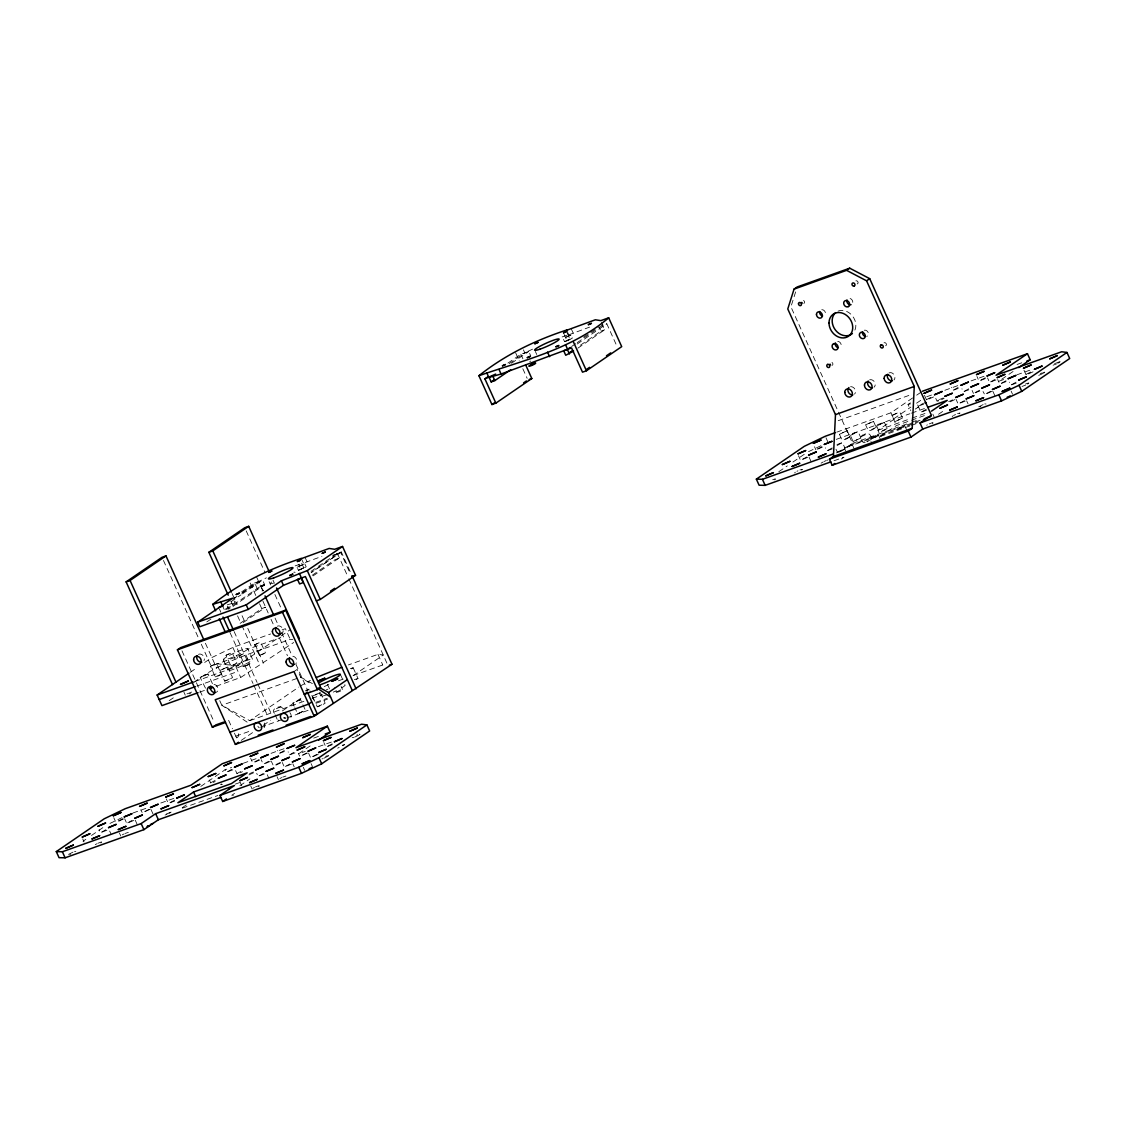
<?xml version="1.0" encoding="UTF-8"?>
<svg xmlns="http://www.w3.org/2000/svg" width="1126" height="1126" viewBox="0 0 1126 1126"><rect width="100%" height="100%" fill="white"/><g stroke="black" fill="none" stroke-linecap="round" stroke-linejoin="round"><path stroke-width="0.75" stroke-dasharray="5 3.75" d="M219.88 670.491L227.748 666.902L232.547 677.514L228.958 679.724L224.679 681.103L219.88 670.491L227.748 666.902M224.679 681.103L232.547 677.514M312.465 696.149L320.333 692.56L325.132 703.187L321.543 705.397L317.265 706.776L312.465 696.149L320.333 692.56M317.265 706.776L325.132 703.187M795.632 291.916L790.916 306.821L852.565 443.363L842.487 450.259M274.434 713.265C269.381 708.479 284.456 702.779 282.992 711.21M280.937 706.649L273.069 710.225M278.53 720.837L278.826 720.007M225.988 655.29L232.111 652.559L236.91 663.172L233.926 664.945L230.914 665.973L225.988 655.29L232.111 652.559M230.914 665.973L236.91 663.172M297.053 567.293L304.71 563.647L306.173 566.786L302.641 568.897L298.432 570.333L296.968 567.194L304.808 563.746M298.334 570.235L306.173 566.786M566.941 341.023L564.576 341.671L563.113 338.546L570.868 334.985L572.332 338.124L567.856 340.657M564.492 341.572L572.332 338.124M570.966 335.084L563.113 338.546M205.467 688.169L200.161 677.472L203.159 675.614L208.057 673.995L212.856 684.608M208.057 673.995L200.287 677.57M294.125 706.185L292.901 702.934L300.529 699.57L305.442 710.281L297.672 713.856L294.815 707.691M300.656 699.654L292.76 703.145M297.546 713.771L305.442 710.281M210.478 666.24L216.53 663.495L221.386 674.221L218.106 676.079L215.319 676.951L210.478 666.24L216.586 663.594M215.277 676.867L221.386 674.221M238.994 655.825L245.046 653.094L249.902 663.805L246.622 665.663L243.835 666.536L238.994 655.825L245.102 653.179M254.518 644.832L260.57 642.087L265.412 652.798L262.147 654.67L259.36 655.543L254.518 644.832L260.613 642.186M243.793 666.451L249.902 663.805M259.304 655.445L265.412 652.798M313.802 700.062L309.861 690.773M350.369 668.633L353.156 667.76L350.735 669.351M336.421 692.208C350.735 683.426 334.14 699.218 334.323 687.564M353.212 667.845L357.998 678.471L354.732 680.329M300.755 569.221L303.767 567.8L300.755 569.221L298.7 564.661M566.899 340.559L569.911 339.137L566.899 340.559L564.168 334.492M75.836 851.566L74.541 851.467M149.899 809.369L142.355 812.873L140.708 809.819M171.138 812.099L163.805 814.928M220.865 784.54L221.611 783.935M237.783 773.576L236.967 773.52L242.357 770.663M233.434 795.237L231.773 795.28L235.827 792.493M307.497 753.041L299.952 756.545L298.306 753.491M328.736 755.771L328.173 755.462M822.219 447.332L815.871 449.781L822.149 446.459M853.086 441.505L860.911 438.014L853.086 441.505L850.327 435.283L853.677 433.299L858.153 431.793L860.897 437.873M873.495 421.448L865.655 424.798L873.48 421.307L876.239 427.514L871.848 429.963L868.399 431.005L865.669 424.938M865.176 442.56C861.306 443.869 858.688 434.622 864.233 434.678C868.033 430.033 874.1 437.958 869.976 440.421M926.487 399.688L931.864 396.831M906.796 430.245L904.741 425.698L899.364 428.696L844.373 447.965L852.199 444.474L854.254 449.021M979.817 391.004L973.469 393.453L979.733 390.131M986.038 403.995L984.729 403.91M308.651 689.703L309.129 689.168L305.54 690.407M68.503 854.395L73.64 851.805M123.381 819.01L117.357 821.924M210.956 782.64L215.094 780.459M318.194 754.406L310.607 757.629L308.552 753.083M359.278 734.87L360.024 734.265L359.208 734.208M795.336 472.188L794.59 472.948M801.67 470.063L802.43 469.458L799.967 469.95M821.107 463.166L823.219 461.913M837.603 451.864L845.176 448.627L842.825 450.273M954.778 399.617L948.754 402.531M952.934 415.874L952.188 416.62M959.268 413.749L960.014 412.989L957.564 413.622M991.992 391.327L984.687 394.579L983.04 391.524M978.691 406.838L983.828 404.234M1026.236 374.282L1031.374 371.693M1028.798 383.319L1027.574 384.093M1044.013 372.903L1044.759 372.157L1043.211 372.467M1059.848 362.065L1057.736 363.304M507.91 363.107L520.859 354.254L528.727 351.439L530.782 355.999M509.233 363.585L525.054 352.762M511.471 363.248L528.727 351.439M566.716 330.27L568.771 334.816L569.531 334.295L561.297 337.237M568.771 334.816L589.602 327.117M583.409 337.195L598.933 326.582L600.988 331.128L578.412 346.583M571.572 346.512L575.808 343.613M577.216 342.642L602.607 325.273L606.801 323.767L617.076 346.526M577.188 344.035L606.801 323.767M577.863 348.159L604.662 329.819L602.607 325.273M241.696 591.812L254.701 582.916L258.91 592.445M234.152 598.272L237.023 596.301M242.766 592.375L258.558 581.551L266.383 577.835M233.026 599.131L235.897 597.16M241.654 593.219L258.896 581.424L260.95 585.97M230.943 601.748L241.006 594.866M242.442 593.881L262.583 580.101L264.638 584.661M206.79 621.932L211.012 619.047M225.073 609.419L234.926 602.677L233.546 599.637M226.453 609.588L259.515 586.956M258.881 588.588L228.691 609.25L226.636 604.704M301.318 558.412L303.373 562.958L302.613 563.479L321.895 556.343M311.072 571.304L337.364 553.387L341.291 551.979L351.298 574.119M341.291 551.979L311.142 572.627L340.657 552.43L350.242 573.669M240.148 623.354L261.725 608.603L265.666 607.195L241.217 623.917M312.268 575.245L334.83 559.791L338.504 558.482L336.449 553.936L340.657 552.43M313.127 575.865L338.504 558.482M190.322 672.278L197.5 667.366M204.693 662.454L211.871 657.528L232.857 647.464L270.62 633.966M194.052 682.342C222.075 660.413 257.418 651.673 290.184 639.301L292.816 639.652M169.181 700.668L174.966 696.698M194.897 681.511L235.939 666.845L276.841 638.836L247.453 649.336M280.979 635.993L290.663 629.378M216.108 686.255L240.739 677.458L293.661 642.51M294.013 671.575L297.165 669.421L300.642 677.12L312.043 684.721M219.753 700.668L221.836 705.284L249.733 720.668L298.714 687.127M300.149 686.156L310.452 680.315M83.014 841.263L85.829 839.334M91.473 835.464L105.562 825.808M282.33 710.956L302.444 697.191M241.189 740.415L253.195 732.196M263.217 725.341L270.451 720.387M353.1 675.684L383.248 655.036L377.984 654.347L348.427 664.917M200.78 786.412L225.059 769.79L231.632 767.439M186.325 804.907L180.61 808.82L217.937 795.477M239.894 785.765L249.888 778.91M310.129 745.933L298.7 753.758L305.259 751.408M778.84 471.695L787.299 465.911M792.943 462.04L807.046 452.385M836.787 432.145L890.962 412.778L915.241 396.155M916.677 395.17L922.391 391.257M836.238 439.379L893.692 418.844L910.85 407.105M916.564 403.192L922.278 399.28M909.892 425.924L880.673 436.367L877.928 430.301L893.65 419.534L909.878 413.735M841.347 458.986L843.965 457.198L832.466 461.308M880.673 436.367L896.395 425.6L927.233 414.579M938.521 414.284L945.671 409.385M1013.048 371.51L998.762 381.292L1006.968 378.364M285.342 717.741L284.005 718.557M133.825 820.46L126.745 823.345L124.69 818.799M95.274 844.655L96.878 843.754M100.89 842.952L101.607 842.529M170.631 812.451L169.027 813.352M259.768 760.022L252.984 762.921M270.324 761.387L263.526 764.287M280.473 763.034L274.955 765.61M807.623 457.395L800.544 460.281L798.489 455.72M291.423 764.146L284.343 767.017L282.288 762.471M252.871 788.327L254.476 787.426M774.688 479.887L775.406 479.451M258.473 786.624L259.191 786.201M933.567 396.943L927.303 399.744M328.229 756.123L323.598 758.361M938.507 400.026L937.043 401.208L934.988 396.648M944.123 398.322L941.519 399.702M965.221 401.067L958.142 403.952L956.087 399.392M926.67 425.262L927.388 424.826M932.272 423.559L933.004 423.137M1033.077 371.805L1027.545 374.367M262.006 591.023L263.625 590.179M308.13 690.027L305.906 691.125M910.385 402.869L908.02 404.375L910.779 410.582M106.843 830.284L100.481 832.733L99.116 829.693M232.786 769.832L226.439 772.281L225.059 769.255M174.699 801.008L168.337 803.471L166.282 798.911M122.255 834.845L124.142 833.887M985.377 378.603L979.029 381.052L976.974 376.506M948.669 401.658L952.568 399.857M253.491 772.844L248.677 774.998M995.933 379.969L989.585 382.432L987.53 377.872M264.427 773.956L258.079 776.405L256.714 773.365M1006.081 381.615L999.733 384.065L997.678 379.518M953.652 415.438L955.538 414.495M332.283 744.68L325.935 747.143L323.88 742.583M358.547 735.292L354.648 737.108M1043.295 373.339L1038.482 375.479M279.853 778.516L281.739 777.559M187 693.898L192.94 691.561M836.97 444.545L842.445 442.56L845.176 448.627M923.658 404.178L918.197 406.162L923.573 403.164M832.283 448.908L826.822 450.893L825.442 447.852M915.255 409.09L918.591 406.965L915.157 408.006M958.226 388.456L952.765 390.44L951.4 387.4M939.394 399.547L943.321 397.886M796.941 471.301L797.94 470.823M926.402 410.244L920.941 412.229L916.536 402.404M968.782 389.835L963.307 391.82L961.942 388.78M1054.612 363.642L1055.611 363.163M1016.145 383.192L1010.684 385.176L1009.304 382.136M242.442 771.676L240.429 772.619M284.428 751.521L278.966 753.505L277.587 750.479M249.493 773.661L253.406 771.986M294.984 752.9L289.509 754.884L288.143 751.844M808.538 451.667L822.036 445.192M324.246 686.621L330.242 683.749M109.968 823.416L121.974 817.659M532.542 349.173L524.786 352.846L523.421 349.82M189.478 693.841L190.491 693.363M529.783 361.516L530.712 361.08M354.366 679.611L357.998 678.471M841.84 450.752L838.912 451.948M867.076 441.828L868.104 441.364M824.204 461.435L826.231 460.562M1056.737 363.797L1053.077 365.204M1040.283 373.663L1042.31 372.79M929.274 423.883L932.933 422.461M1025.702 385.05L1022.028 386.457M215.193 781.543L213.166 782.415M293.886 752.295L289.509 754.884M97.878 843.275L101.537 841.854M255.461 786.947L259.135 785.54M326.357 689.802L327.891 689.168M958.142 387.443L952.765 390.44M968.684 388.822L963.307 391.82M994.948 379.434L989.585 382.432M837.068 445.558L842.445 442.56M926.304 409.231L920.941 412.229M832.184 447.895L826.822 450.893M846.836 447.472L852.199 444.474M1056.638 362.713L1060.087 361.657M873.1 438.084C888.695 431.779 862.854 436.649 872.706 443.264M772.703 479.746L775.335 478.789M1016.046 382.178L1010.684 385.176M1025.603 383.966L1028.756 382.896M231.801 769.297L226.439 772.281M284.329 750.521L278.966 753.505M268.621 761.275L263.245 764.273L261.19 759.726M105.858 829.735L100.481 832.733M132.122 820.347L126.745 823.345M356.576 735.165L357.575 734.757M263.456 773.407L258.079 776.405M289.72 764.019L284.343 767.017M167.014 814.281L165.114 815.013M125.169 833.423L128.336 832.367M325.527 756.419L327.427 755.687M282.767 777.109L285.934 776.039M857.168 283.921L857.505 283.78A1.675 1.379 55.6 0 0 857.533 281.317A1.675 1.379 55.6 0 0 855.253 281.486M884.037 342.839L884.374 342.698A1.675 1.379 55.6 0 1 886.303 343.937A1.675 1.379 55.6 0 1 885.472 345.809M214.109 665.1L239.036 655.923M910.484 403.882L908.035 404.515M985.306 377.731L979.029 381.052M1006.011 380.743L999.733 384.065M806.821 456.959L800.544 460.281M964.419 400.631L958.142 403.952M990.683 391.243L984.405 394.564M980 406.922L980.901 406.599M258.966 759.571L252.703 762.893L250.648 758.347M174.614 800.15L168.337 803.471M332.212 743.822L325.935 747.143M316.885 754.307L310.607 757.629M342.248 745.243L344.697 744.61L337.687 748.157M69.812 854.479L70.713 854.155M600.988 331.128L604.662 329.819M295.153 565.899L303.373 562.958M254.617 582.958L262.583 580.101M335.224 554.372L332.775 555.245L334.83 559.791M838.208 420.688L912.088 394.297M926.768 396.732L931.695 394.973M944.827 390.286L957.959 385.585M971.091 380.898L985.869 375.62M1017.059 364.472L1021.986 362.713M282.105 629.856L285.385 628.688L290.184 639.301M278.15 638.372L280.782 637.429M1016.82 374.845L1031.599 369.567M911.497 413.158L926.107 407.936M877.928 430.301L910.399 418.689M912.018 418.112L928.246 412.313M852.565 443.363L910.019 422.827M911.666 422.236L919.872 419.308M849.426 445.516L920.646 420.054M899.364 428.696L913.636 423.587M915.213 423.024L918.394 421.898M911.511 425.346L918 423.024M836.294 452.891L841.221 451.132M196.951 686.058L237.994 671.392M199.696 692.124L206.255 689.788M338.447 680.808L343.374 679.048M353.226 675.53L382.77 664.973L385.416 665.311M249.733 720.668L305.54 700.724M312.113 698.373L321.966 694.855M315.815 702.342L327.3 698.233M315.942 703.314L327.441 699.204M235.784 736.179L251.295 730.633M260.641 727.283L282.33 719.542M286.919 717.909L310.185 709.577M243.117 763.329L259.543 757.46M271.028 753.35L284.16 748.663M313.718 738.107L320.277 735.757M132.896 813.014L147.661 807.736M160.793 803.035L173.939 798.348M318.391 746.721L331.523 742.02M235.278 784.132L240.148 782.401M283.527 717.783L284.399 717.487M236.559 737.882L236.91 737.769A4.321 3.561 55.6 0 0 238.543 735.531L238.613 734.49A4.321 3.561 55.6 0 0 237.347 731.478M937.859 401.109L938.591 400.884M898.464 429.02L896.915 429.33L904.741 425.698M872.2 438.408L870.651 438.718M827.131 460.238L827.877 460.013M353.747 737.446L352.185 737.614M306.68 752.984L299.671 756.531M280.416 762.372L273.393 765.764L271.352 761.359M222.413 784.372L220.865 784.695M149.082 809.312L142.073 812.845M122.818 818.701L115.795 822.093L113.754 817.687M321.966 758.924L322.712 758.699M227.283 604.817L234.926 602.677M902.489 417.985L894.945 421.645L902.503 418.126L899.744 411.919L891.919 415.41L896.395 425.6M891.933 415.55L899.744 411.919M884.417 422.405L876.591 425.895L879.35 432.117L883.826 430.611L887.175 428.626L884.417 422.405L876.605 426.036M876.225 427.373L868.399 431.005M887.161 428.485L879.35 432.117M847.216 430.695L839.391 434.186L842.135 440.393L846.611 438.887L849.975 436.902L847.216 430.695L839.405 434.326M850.341 435.424L858.153 431.793M860.897 436.804L868.709 433.172M849.961 436.761L842.135 440.393M871.454 439.379L863.628 442.87M216.417 663.777L243.948 666.268M601.101 324.907L602.874 325.175L600.82 320.629M312.381 683.595L300.642 677.12L221.836 705.284L248.93 723.328M284.794 717.755L285.624 718.501M259.247 727.79L258.53 727.143A4.321 3.561 55.6 0 1 257.882 726.214M1023.942 370.13L1025.997 374.676M1011.162 391.186L1012.541 394.213M992.907 391.384L994.962 395.93M972.104 390.426L973.469 393.453M966.643 400.772L968.008 403.798M924.446 395.282L926.501 399.829M932.863 414.185L934.242 417.211M890.962 412.778L893.692 418.844M878.463 435.086L881.208 441.153M844.387 448.106L845.753 451.132M835.999 449.232L837.35 452.117M825.977 437.761L828.032 442.321M814.506 446.74L815.871 449.781M809.045 457.1L811.1 461.646M571.192 328.665L573.247 333.212M567.18 333.071L569.911 339.137M535.357 351.453L536.736 354.493M520.859 354.254L522.914 358.814M515.581 352.719L519.199 360.714M522.816 368.723L527.151 378.336M337.364 553.387L348.117 577.216M348.835 578.806L388.048 665.663M377.984 654.347L382.77 664.973M305.033 557.328L307.088 561.874M301.712 563.253L303.767 567.8M340.376 674.404L343.12 680.47M341.108 686.438L342.487 689.464M327.441 684.284L329.496 688.845M272.985 580.073L274.406 583.24M246.2 530.895L264.849 572.191M269.156 581.72L270.578 584.901M274.885 594.429L281.345 608.73M319.32 692.94L320.699 695.981M261.795 587.899L263.16 590.925M256.587 576.962L262.865 591.08M275.054 618.075L278.643 626.028M281.514 632.376L292.267 656.205M295.856 664.143L307.877 690.787M262.921 601.129L268.185 613.008M271.042 619.328L273.899 625.648M279.614 638.301L287.468 655.698M250.155 582.972L255.94 595.795M259.557 603.789L261.725 608.603M311.1 763.639L312.479 766.679M232.083 593.585L237.079 604.662M242.076 615.725L244.933 622.059M247.79 628.378L263.498 663.172M231.097 601.537L233.251 606.309M237.544 615.838L241.133 623.776M241.851 625.366L259.557 664.579M303.288 767.27L304.653 770.297M247.79 648.731A13.413 1.605 -24.3 0 1 229.718 658.344A13.413 1.605 -24.3 0 1 229.141 655.557A13.413 1.605 -24.3 0 1 247.79 648.731L252.576 659.357A13.413 1.605 -24.3 0 1 234.518 668.971A13.413 1.605 -24.3 0 1 233.926 666.17A13.413 1.605 -24.3 0 1 252.576 659.357M275.124 714.785L277.855 720.851M222.652 606.14L224.088 609.307M234.124 631.545L257.08 682.37M257.798 683.961L271.971 715.362M292.844 763.836L294.21 766.876M219.443 609.039L220.851 612.291M230.14 632.84L252.984 683.44M253.702 685.03L267.974 716.643M232.857 647.464L237.656 658.077M235.939 666.845L240.739 677.458M277.024 776.658L278.389 779.685M223.314 659.695L228.099 670.308M267.256 774.744L268.635 777.784M205.411 643.242L216.656 668.154M163.453 560.452L198.443 637.935M201.301 644.255L212.715 669.562M228.634 720.344L232.42 728.719M234.419 733.139L237.868 740.795M250.76 786.047L252.125 789.073M181.99 650.828L214.081 721.879M235.615 770.62L236.981 773.661M240.302 782.612L241.682 785.652M183.904 692.152L185.269 695.178M209.352 780.008L210.717 783.049M150.954 809.411L153.009 813.957M135.247 820.164L137.302 824.725M119.426 832.987L120.792 836.013M109.658 831.072L111.038 834.099M82.719 838.94L84.084 841.981M869.652 379.856A4.321 3.561 55.6 0 1 874.536 382.052A4.321 3.561 55.6 0 1 874.001 387.231M889.005 372.959A4.321 3.561 55.6 0 1 894.002 374.648A4.321 3.561 55.6 0 1 893.974 379.955M850.566 386.739A4.321 3.561 55.6 0 1 854.944 389.272A4.321 3.561 55.6 0 1 854.521 394.086M803.542 300.501A1.675 1.379 55.6 0 1 803.795 303.429M850.102 298.517A3.35 2.759 55.6 0 1 852.762 302.458M864.247 330.242A3.35 2.759 55.6 0 1 868.16 332.564A3.35 2.759 55.6 0 1 866.682 336.407M838.082 311.114A13.413 11.035 55.6 0 1 852.382 315.857A13.413 11.035 55.6 0 1 854.282 331.297M821.797 309.678A3.35 2.759 55.6 0 1 824.654 315.449M837.744 341.417A3.35 2.759 55.6 0 1 840.517 343.05L840.925 343.824A3.35 2.759 55.6 0 1 840.095 347.371M831.973 365.359A1.675 1.379 55.6 0 0 832.79 363.473L832.593 363.079A1.675 1.379 55.6 0 0 831.987 362.473M273.548 583.113A13.413 1.605 -24.3 0 1 274.758 580.087M293.787 572.205A13.413 1.605 -24.3 0 1 294.998 572.557M344.669 684.791A13.413 1.605 -24.3 0 1 339.348 689.154M336.435 690.646A13.413 1.605 -24.3 0 1 333.268 692.11M327.103 694.643A13.413 1.605 -24.3 0 1 322.163 694.432M277.249 626.211A4.321 3.561 55.6 0 1 282.542 628.378A4.321 3.561 55.6 0 1 281.458 633.755M198.443 654.375A4.321 3.561 55.6 0 1 203.088 655.614A4.321 3.561 55.6 0 1 203.975 660.61M289.875 712.702A4.321 3.561 55.6 0 1 291.155 715.728L291.085 716.755A4.321 3.561 55.6 0 1 290.198 718.458M264.258 723.005A4.321 3.561 55.6 0 1 264.877 725.116L264.807 726.143A4.321 3.561 55.6 0 1 263.174 728.381M214.024 684.425A4.321 3.561 55.6 0 1 217.881 687.916A4.321 3.561 55.6 0 1 216.361 692.251M292.816 656.261A4.321 3.561 55.6 0 1 296.49 659.231A4.321 3.561 55.6 0 1 295.913 663.552"/><path stroke-width="1.5" d="M833.423 456.466L835.478 414.621L787.778 308.974L794.055 289.115L797.194 286.961L849.722 268.185L869.708 278.657L931.357 415.198L920.026 422.968L922.757 429.034L910.976 437.099L832.17 465.263L829.44 459.197L833.423 456.466L912.215 428.302L914.27 386.457L866.57 280.81L846.583 270.339L794.055 289.115M923.433 419.534L931.005 416.31L928.556 416.944M147.802 825.879L147.07 826.625L148.956 826.188M925.262 403.291L926.008 402.531L925.206 402.615M172.531 684.65L126.126 581.875L162.031 557.3L165.972 555.892L203.975 640.061M126.126 581.875L130.067 580.467L165.972 555.892M228.226 595.19L208.859 552.303L244.764 527.728L248.705 526.321L269.41 572.177M208.859 552.303L212.8 550.895L248.705 526.321M525.645 364.88L531.81 378.533L495.862 403.136L491.935 404.544L478.916 375.718C505.264 354.732 535.54 340.136 567.476 329.749L566.716 330.27L595.344 319.784L600.82 320.629L608.687 317.814L621.707 346.639L586.449 370.764L582.508 372.171L571.544 347.906L563.676 350.721L565.731 355.267L573.627 351.059M495.862 403.136L484.912 378.857L487.783 376.886M484.912 378.857L495.665 374.071M489.106 377.351L491.161 381.911L494.032 379.941M491.161 381.911L494.835 380.588L510.655 369.764M478.916 375.718C523.731 360.207 571.741 349.271 608.687 317.814M570.164 347.47L567.349 349.398L569.404 353.958M491.935 404.544L494.807 402.573M523.562 382.896L526.433 380.926M569.953 352.368L572.782 350.439M215.657 610.785L212.758 604.366C239.106 583.395 269.381 568.799 301.318 558.412L300.558 558.932L329.186 548.432L334.661 549.291L342.543 546.476L355.549 575.302L320.291 599.426L316.35 600.834M301.458 577.976L283.456 585.337L248.283 609.405L199.752 626.746L197.697 622.185L232.871 598.131L212.758 604.366M586.745 369.286L589.56 367.343M606.478 355.76L610.714 352.874M225.496 722.498L212.364 727.199L177.429 649.815L180.568 647.661L285.638 610.123L320.572 687.493L317.419 689.647L304.287 694.334L307.44 692.18L317.321 714.081L314.041 715.249M197.697 622.185L246.228 604.845L281.401 580.791L307.271 570.601L342.543 546.476M198.049 692.715L161.933 705.622L157.147 695.009L188.886 673.264M177.429 649.815L282.485 612.262L285.638 610.123M330.453 591.178L334.689 588.293M846.583 270.339L849.722 268.185M212.364 727.199L214.461 725.763M866.57 280.81L869.708 278.657M220.766 797.447L158.386 819.742L143.903 829.651L65.097 857.815L59.045 857.674L56.3 851.608L104.239 818.785L125.225 808.707L190.885 785.23L222.329 763.71L327.385 726.171L330.129 732.238L318.7 740.063M235.376 744.399L314.182 716.235L294.013 671.575L215.221 699.739L235.376 744.399L238.529 742.245M319.714 687.648L328.525 692.504L347.343 679.625M56.3 851.608L62.366 851.749L141.158 823.585L155.641 813.676L234.447 785.512L219.95 795.42L222.695 801.487L301.486 773.337L321.698 763.794L369.638 730.971L366.893 724.905L361.615 724.215L295.955 747.692L327.385 726.171M193.588 791.986L177.866 802.754L231.435 783.612L247.157 772.844L193.588 791.986L195.642 796.546M314.182 716.235L391.989 664.256L352.002 575.696M222.695 801.487L226.495 798.897M219.95 795.42L298.756 767.256L318.954 757.728L366.893 724.905M830.833 461.885L765.159 485.362L759.107 485.207L756.362 479.141L804.302 446.318L825.288 436.255L835.14 432.722M832.17 465.263L834.788 463.476M931.498 411.145L947.219 400.392L927.74 407.345M829.44 459.197L908.232 431.033L912.215 428.302M1018.763 367.597L1030.191 359.771L1027.461 353.705L996.017 375.225L1061.691 351.762L1066.955 352.452L1069.7 358.518L1021.761 391.341L1001.563 400.87L922.757 429.034M920.026 422.968L998.818 394.804L1019.03 385.261L1066.955 352.452M530.867 365.105L532.556 364.247M529.53 365.401C525.715 368.244 537.834 363.29 535.329 362.896M311.015 767.848L311.733 767.425M924.643 418.759L925.53 418.295M1009.192 396.338L1010.191 395.859M309.129 768.805L310.129 768.326M316.448 677.444L341.868 667.254M531.148 364.543L532.077 364.12M926.529 417.816L927.557 417.352M150.405 824.499L152.981 823.444M486.784 372.903L488.839 377.449L501.07 374.015L567.603 349.313L565.548 344.753M1007.165 397.211L1008.164 396.802M533.006 363.712L534.681 363.079M228.494 789.41L229.394 789.073M311.494 702.075L308.693 704.102L229.901 732.266M529.192 379.476L531.81 378.533M218.711 607.547L222.948 606.013M351.608 576.709L355.549 575.302M835.478 414.621L914.27 386.457M922.391 391.257L1027.461 353.705M1026.912 360.953L1030.191 359.771M157.147 695.009L193.264 682.089M756.362 479.141L762.429 479.296L833.015 454.06M159.202 699.556L195.319 686.649M209.549 688.605L212.828 687.437A4.321 3.561 55.6 0 1 213.208 694.404A4.321 3.561 55.6 0 1 207.297 690.139A4.321 3.561 55.6 0 1 212.814 687.367M215.502 725.045L223.708 722.104M317.279 688.662L320.572 687.493M389.357 665.185L391.989 664.256M258.22 735.208L272.999 729.929M286.131 725.228L310.762 716.432M325.203 733.997L330.129 732.238M533.26 363.994L530.923 365.303M317.743 688.521L330.58 697.064M1019.03 385.261L1021.761 391.341M998.818 394.804L1001.563 400.87M908.232 431.033L910.976 437.099M762.429 479.296L765.159 485.362M573.43 341.938L586.449 370.764M547.546 352.128L549.601 356.675M499.015 369.469L501.07 374.015M492.78 376.042L494.835 380.588M307.271 570.601L320.291 599.426M356.083 688.83L305.399 576.568L297.517 579.383L299.572 583.93L303.246 582.621L301.191 578.06M299.403 573.415L352.142 690.238M281.401 580.791L283.456 585.337M328.525 692.504L333.324 703.131M276.546 587.983L299.403 638.583M282.485 612.262L317.419 689.647M265.018 595.851L273.618 614.909M318.954 757.728L321.698 763.794M246.228 604.845L248.283 609.405M212.8 550.895L231.365 592.009M298.756 767.256L301.486 773.337M220.64 601.565L222.695 606.112M227.677 617.259L233.406 629.955M223.004 617.034L229.718 631.785M219.274 618.779L225.059 631.602M130.067 580.467L175.966 682.117M155.641 813.676L158.386 819.742M141.158 823.585L143.903 829.651M62.366 851.749L65.097 857.815M872.242 387.865A4.321 3.561 55.6 0 1 868.287 385.486A4.321 3.561 55.6 0 1 868.188 380.982M852.861 394.874A4.321 3.561 55.6 0 1 848.483 392.341A4.321 3.561 55.6 0 1 848.905 387.541M851.031 304.653A3.35 2.759 55.6 0 1 847.512 303.119L847.104 302.345A3.35 2.759 55.6 0 1 847.033 299.938M822.557 315.956A3.35 2.759 55.6 0 1 819.7 311.466M852.396 333.535A13.413 11.035 55.6 0 1 835.633 330.312A13.413 11.035 55.6 0 1 835.633 312.634M837.927 347.638A3.35 2.759 55.6 0 1 835.45 342.951M865.176 336.378A3.35 2.759 55.6 0 1 863.178 334.872L862.769 334.098A3.35 2.759 55.6 0 1 862.685 331.691M830.509 364.852A1.675 1.379 55.6 0 1 830.045 364.12M802.317 303.077A1.675 1.379 55.6 0 1 801.796 302.387M892.327 380.785A4.321 3.561 55.6 0 1 888.231 378.815A4.321 3.561 55.6 0 1 887.696 374.268M319.249 682.609A13.413 1.605 -24.3 0 1 336.547 674.868A13.413 1.605 -24.3 0 1 337.026 677.148A13.413 1.605 -24.3 0 1 319.728 684.889M280.557 634.037A4.321 3.561 55.6 0 1 276.461 632.066A4.321 3.561 55.6 0 1 275.926 627.52M282.978 713.321A4.321 3.561 55.6 0 1 287.989 718.571A4.321 3.561 55.6 0 1 282.19 720.429A4.321 3.561 55.6 0 1 282.091 713.602M256.714 722.709A4.321 3.561 55.6 0 1 261.725 727.959A4.321 3.561 55.6 0 1 255.926 729.817A4.321 3.561 55.6 0 1 255.827 722.991M201.765 662.201A4.321 3.561 55.6 0 1 197.669 660.23A4.321 3.561 55.6 0 1 197.134 655.684M215.46 692.546A4.321 3.561 55.6 0 1 211.364 690.576A4.321 3.561 55.6 0 1 210.829 686.03M294.252 664.382A4.321 3.561 55.6 0 1 290.156 662.412A4.321 3.561 55.6 0 1 289.635 657.865M236.263 594.514L239.303 593.191L236.263 594.514M268.734 572.402L271.76 571.065L268.734 572.402M502.421 365.851L505.447 364.528L502.534 365.739M534.892 343.74L537.918 342.417L534.892 343.74M289.72 575.47L292.76 574.147L289.72 575.47M555.878 346.808L558.904 345.485L556.005 346.695M180.54 684.383L188.352 680.991L180.54 684.383M261.148 586.308L264.174 584.999L261.148 586.308M527.306 357.646L530.318 356.337L527.306 357.646M318.658 680.808L324.696 678.218L318.658 680.808M322.233 553.316L325.231 552.05L322.233 553.316M588.377 324.654L591.375 323.387L588.377 324.654M331.748 681.314L337.687 678.851L331.748 681.314M297.391 561.494L300.361 560.269L297.391 561.494M563.549 332.832L566.491 331.551L563.549 332.832M65.772 848.328L73.345 845.091L65.772 848.328M82.268 837.026L89.841 833.789L82.268 837.026M97.99 826.259L105.562 823.036L97.99 826.259M113.304 815.773L120.89 812.536L113.304 815.773M92.036 838.94L99.609 835.703L92.036 838.94M108.532 827.638L116.105 824.401L108.532 827.638M124.254 816.871L131.841 813.788L124.254 816.871M139.582 806.385L147.154 803.148L139.582 806.385M118.3 829.552L125.873 826.315L118.3 829.552M134.796 818.25L142.369 815.013L134.796 818.25M150.518 807.483L158.09 804.26L150.518 807.483M165.846 796.997L173.432 793.914L165.846 796.997M161.06 808.862L168.647 805.625L161.06 808.862M176.782 798.095L184.354 794.872L176.782 798.095M192.11 787.609L199.682 784.372L192.11 787.609M208.211 776.574L215.798 773.492L208.211 776.574M223.933 765.821L231.506 762.583L223.933 765.821M218.374 778.221L225.946 774.984L218.374 778.221M234.475 767.186L242.062 763.963L234.475 767.186M250.197 756.433L257.77 753.195L250.197 756.433M244.638 768.833L252.224 765.75L244.638 768.833M260.753 757.798L268.326 754.575L260.753 757.798M239.866 780.698L247.439 777.461L239.866 780.698M276.461 747.045L284.034 743.807L276.461 747.045M255.574 769.945L263.16 766.707L255.574 769.945M270.902 759.445L278.474 756.222L270.902 759.445M249.62 782.612L257.207 779.375L249.62 782.612M287.017 748.41L294.604 745.328L287.017 748.41M266.13 771.31L273.717 768.228L266.13 771.31M302.725 737.657L310.312 734.419L302.725 737.657M281.852 760.557L289.424 757.319L281.852 760.557M297.165 750.057L304.752 746.834L297.165 750.057M275.898 773.224L283.485 770.128L275.898 773.224M292.394 761.922L299.966 758.699L292.394 761.922M308.116 751.169L315.688 747.931L308.116 751.169M323.429 740.669L331.016 737.446L323.429 740.669M302.162 763.836L309.734 760.599L302.162 763.836M318.658 752.534L326.23 749.311L318.658 752.534M334.38 741.781L341.952 738.543L334.38 741.781M349.707 731.281L357.28 728.058L349.707 731.281M765.835 475.862L773.407 472.639L765.835 475.862M782.331 464.574L789.903 461.336L782.331 464.574M798.053 453.806L805.625 450.569L798.053 453.806M813.38 443.32L820.953 440.083L813.38 443.32M792.099 466.474L799.671 463.25L792.099 466.474M808.595 455.185L816.181 451.948L808.595 455.185M824.316 444.418L831.903 441.336L824.316 444.418M818.363 457.086L825.935 453.862L818.363 457.086M923.996 393.354L931.568 390.131L923.996 393.354M934.552 394.733L942.124 391.496L934.552 394.733M950.26 383.966L957.832 380.743L950.26 383.966M944.7 396.38L952.286 393.284L944.7 396.38M960.816 385.345L968.388 382.108L960.816 385.345M939.928 408.245L947.501 405.008L939.928 408.245M976.523 374.578L984.11 371.355L976.523 374.578M955.65 397.478L963.223 394.255L955.65 397.478M970.964 386.992L978.55 383.755L970.964 386.992M949.697 410.16L957.269 406.922L949.697 410.16M987.08 375.957L994.652 372.72L987.08 375.957M966.192 398.857L973.779 395.761L966.192 398.857M1002.802 365.19L1010.374 361.967L1002.802 365.19M981.914 388.09L989.487 384.867L981.914 388.09M997.242 377.604L1004.814 374.367L997.242 377.604M975.96 400.772L983.547 397.675L975.96 400.772M992.456 389.469L1000.029 386.232L992.456 389.469M1008.178 378.702L1015.751 375.479L1008.178 378.702M1023.506 368.216L1031.078 364.979L1023.506 368.216M1002.224 391.384L1009.797 388.146L1002.224 391.384M1018.72 380.081L1026.307 376.844L1018.72 380.081M1034.442 369.314L1042.014 366.091L1034.442 369.314M1049.77 358.828L1057.342 355.591L1049.77 358.828M848.54 306.511L847.892 306.807A3.35 2.759 55.6 0 1 844.373 305.273L843.965 304.499A3.35 2.759 55.6 0 1 845.218 300.726A3.35 2.759 55.6 0 1 849.117 302.444A3.35 2.759 55.6 0 1 848.54 306.511M833.859 343.655L833.198 343.965A3.35 2.759 55.6 0 0 832.635 348.033A3.35 2.759 55.6 0 0 836.534 349.75A3.35 2.759 55.6 0 0 837.772 345.978L837.364 345.203A3.35 2.759 55.6 0 0 833.859 343.655M861.094 332.395L860.447 332.705A3.35 2.759 55.6 0 0 859.617 336.252L860.025 337.012A3.35 2.759 55.6 0 0 863.994 338.377A3.35 2.759 55.6 0 0 864.895 334.45A3.35 2.759 55.6 0 0 861.094 332.395M827.709 364.402L827.371 364.528A1.675 1.379 55.6 0 0 827.019 366.541A1.675 1.379 55.6 0 0 828.947 367.47A1.675 1.379 55.6 0 0 829.637 365.626L829.454 365.232A1.675 1.379 55.6 0 0 827.709 364.402M854.352 285.934L854.015 286.074A1.675 1.379 55.6 0 1 852.283 285.23L852.1 284.836A1.675 1.379 55.6 0 1 852.804 282.992A1.675 1.379 55.6 0 1 854.733 283.935A1.675 1.379 55.6 0 1 854.352 285.934M881.222 344.852L880.884 344.978A1.675 1.379 55.6 0 0 880.405 346.724L880.588 347.118A1.675 1.379 55.6 0 0 882.559 347.878A1.675 1.379 55.6 0 0 883.094 345.949A1.675 1.379 55.6 0 0 881.222 344.852M864.458 385.008A4.321 3.561 55.6 0 0 870.032 389.835A4.321 3.561 55.6 0 0 870.328 382.91A4.321 3.561 55.6 0 0 864.458 385.008M884.149 378.392A4.321 3.561 55.6 0 0 890.075 382.643A4.321 3.561 55.6 0 0 889.681 375.605A4.321 3.561 55.6 0 0 884.149 378.392M844.753 392.397A4.321 3.561 55.6 0 0 850.623 396.76A4.321 3.561 55.6 0 0 850.341 389.737A4.321 3.561 55.6 0 0 844.753 392.397M798.489 303.724A1.675 1.379 55.6 0 0 800.656 305.582A1.675 1.379 55.6 0 0 800.755 302.894A1.675 1.379 55.6 0 0 798.489 303.724M816.463 314.407A3.35 2.759 55.6 0 0 820.896 317.982A3.35 2.759 55.6 0 0 820.91 312.578A3.35 2.759 55.6 0 0 816.463 314.407M829.018 322.951A13.413 11.035 55.6 0 0 846.794 337.195A13.413 11.035 55.6 0 0 846.794 315.547A13.413 11.035 55.6 0 0 829.018 322.951M273.885 577.807A13.413 1.605 -24.3 0 0 292.943 568.011A13.413 1.605 -24.3 0 0 275.363 574.105A13.413 1.605 -24.3 0 0 273.885 577.807M272.393 631.644A4.321 3.561 55.6 0 0 278.305 635.909A4.321 3.561 55.6 0 0 277.911 628.857A4.321 3.561 55.6 0 0 272.393 631.644M193.588 659.808A4.321 3.561 55.6 0 0 199.513 664.073A4.321 3.561 55.6 0 0 199.119 657.021A4.321 3.561 55.6 0 0 193.588 659.808M286.088 661.975A4.321 3.561 55.6 0 0 292.014 666.24A4.321 3.561 55.6 0 0 291.62 659.203A4.321 3.561 55.6 0 0 286.088 661.975M540.044 349.144A13.413 1.605 -24.3 0 0 559.101 339.348A13.413 1.605 -24.3 0 0 541.522 345.443A13.413 1.605 -24.3 0 0 540.044 349.144"/></g></svg>
